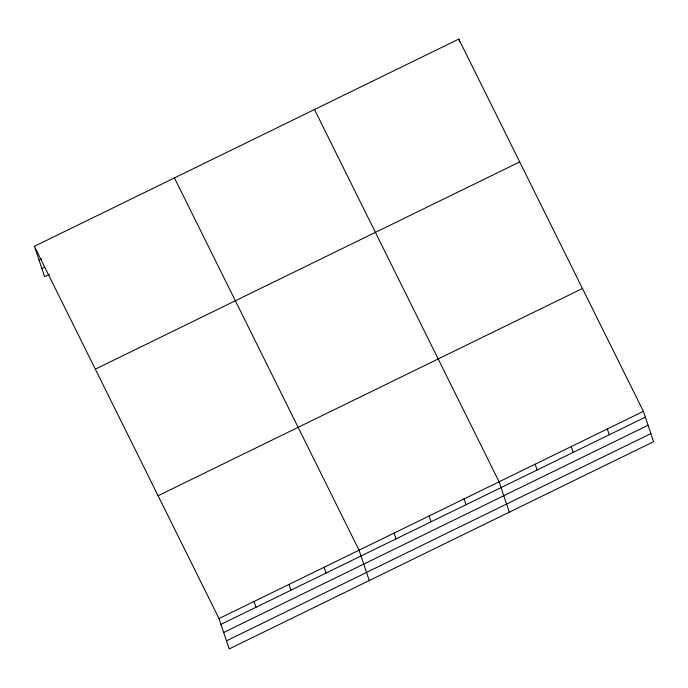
<?xml version="1.0" encoding="UTF-8"?>
<svg xmlns="http://www.w3.org/2000/svg" width="688" height="688" viewBox="0 0 688 688"><rect width="100%" height="100%" fill="white"/><g stroke="black" fill="none" stroke-linecap="round" stroke-linejoin="round"><path stroke-width="1.03" d="M34.4 246.304L458.776 39.07L643.383 411.347L653.6 441.696L229.224 648.93L219.008 618.581L34.4 246.304L44.617 276.653L49.347 274.34M39.078 260.21L41.916 258.826M41.891 268.552L44.729 267.168M95.322 369.155L519.698 161.921M158.085 495.73L582.461 288.496M219.008 618.581L643.383 411.347M220.968 624.386L645.335 417.152M223.695 632.487L648.062 425.253M226.498 640.829L650.874 433.603M314.485 109.53L499.101 481.806L509.309 512.156M174.442 177.917L359.05 550.194L369.267 580.543M607.315 428.959L609.267 434.773M458.776 39.07L459.756 41.968M571.238 446.581L573.199 452.386M535.169 464.194L537.122 469.999M464.09 498.903L466.043 504.708M429.08 516L431.032 521.805M394.069 533.097L396.021 538.902M324.039 567.29L326 573.095M289.029 584.387L290.99 590.192M254.018 601.484L255.979 607.289"/></g></svg>
